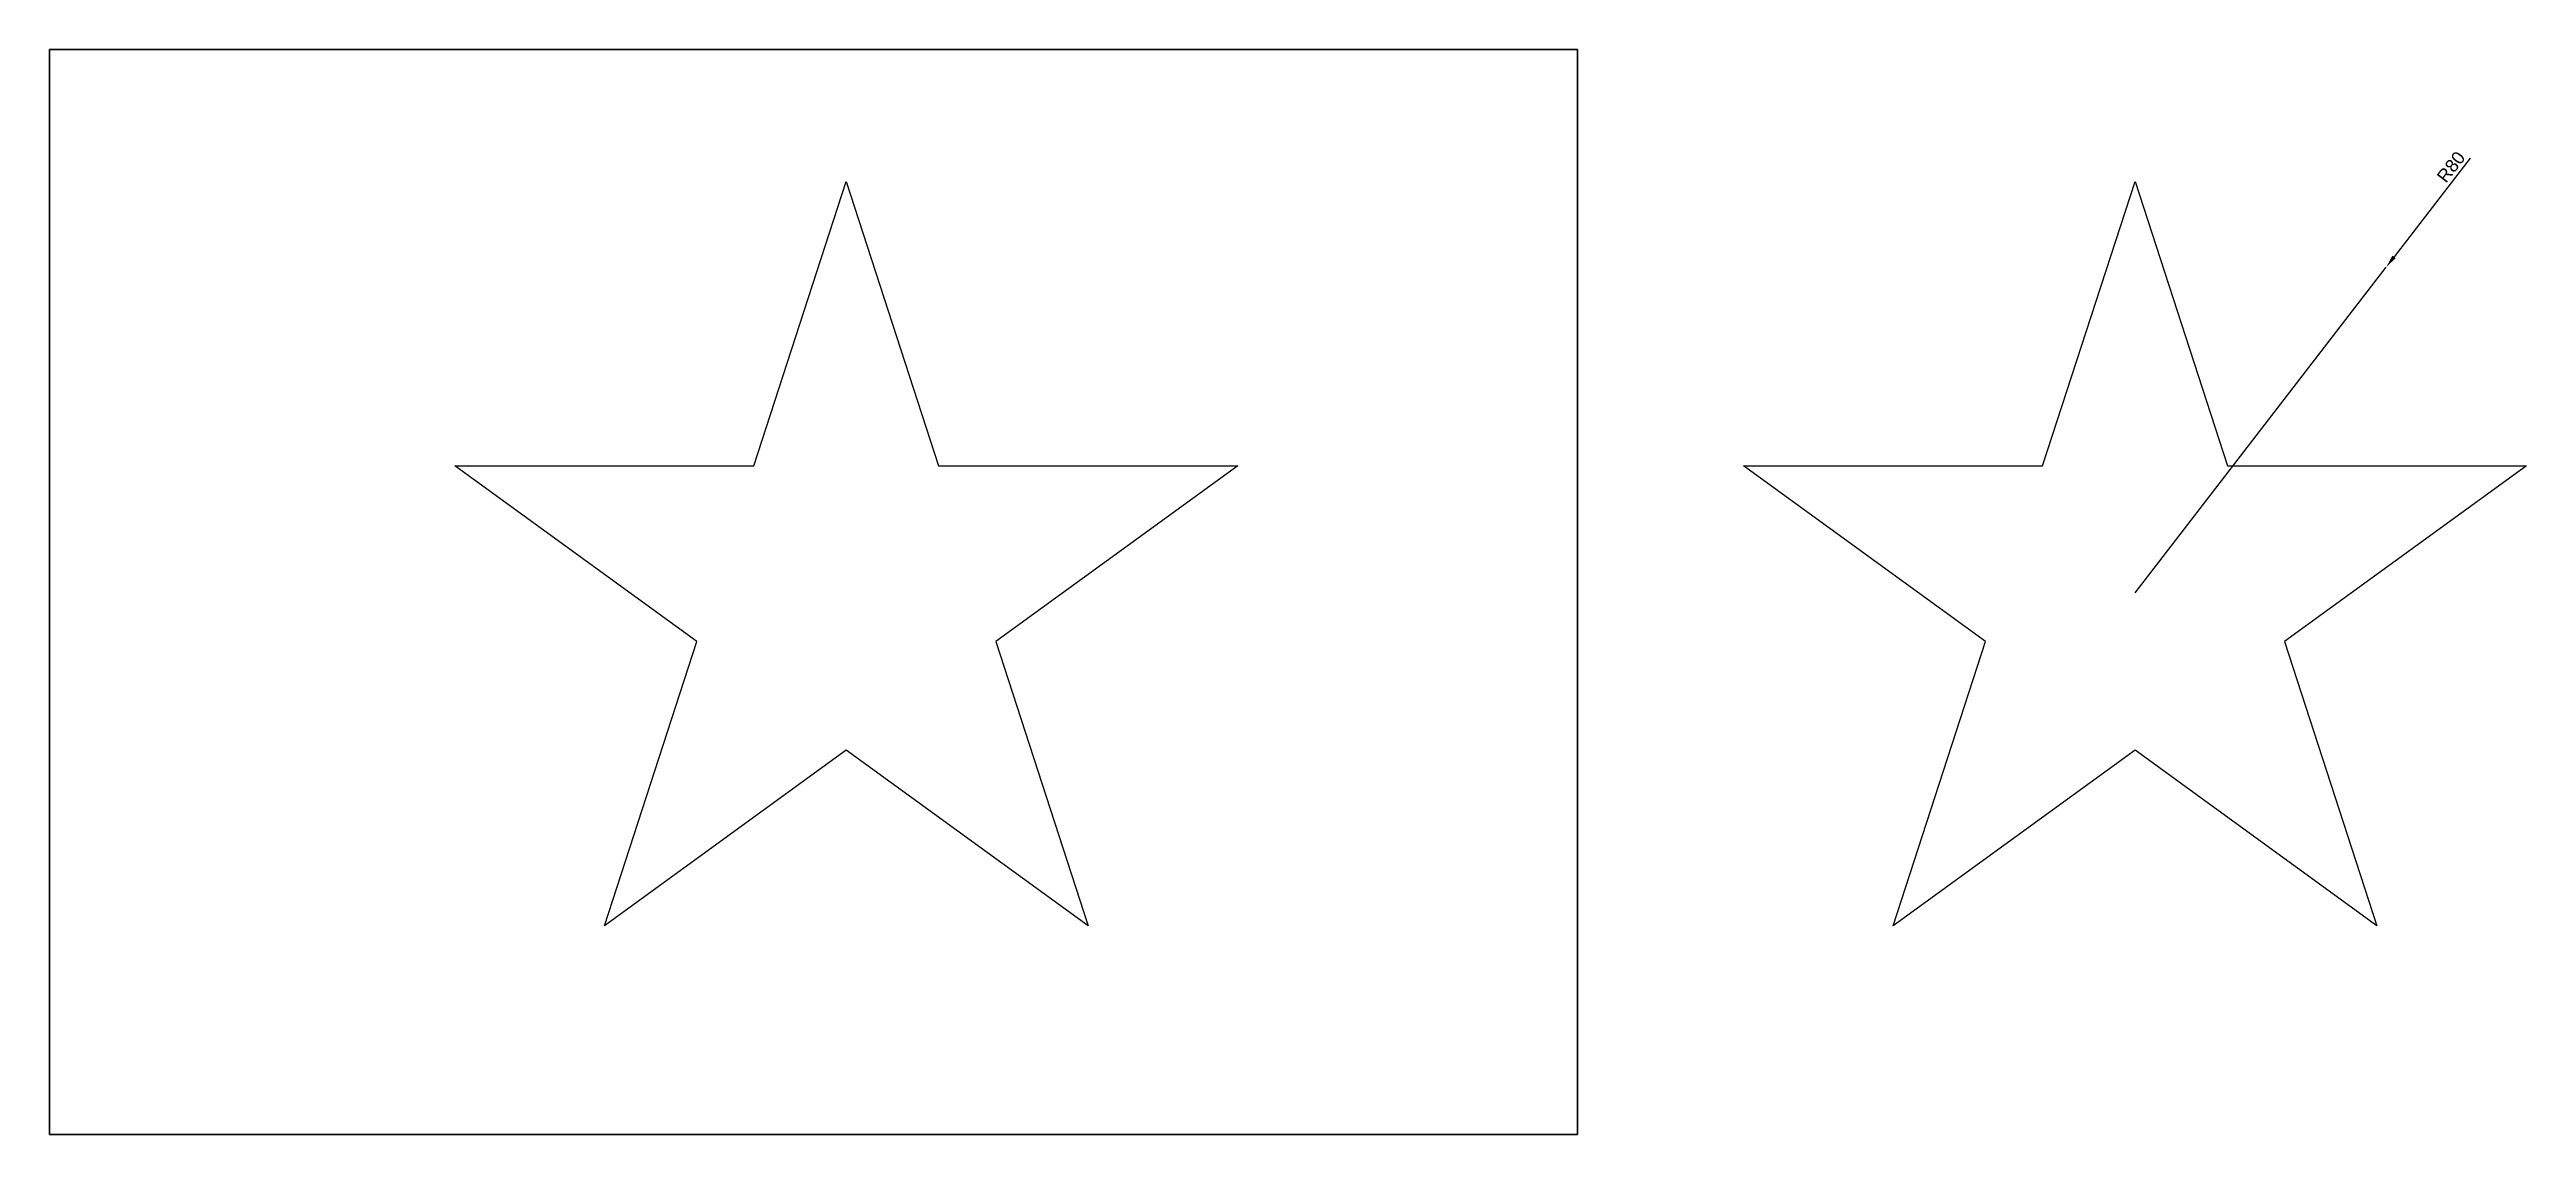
# Model space of a CAD drawing. Header units: millimetres. Extents: x 0 to 481, y -1 to 210.
import ezdxf

# ---------------------------------------------------------------- set-up
doc = ezdxf.new("R2010")
doc.units = ezdxf.units.MM
doc.layers.add('Layer1', color=30, linetype='Continuous', lineweight=30)
doc.styles.get("Standard").update_dxf_attribs({"font": 'arial.ttf'})
doc.dimstyles.new('ISO-25', dxfattribs={"dimtxt": 2.5, "dimasz": 2.5, "dimexe": 1.25, "dimexo": 0.625, "dimtad": 1, "dimtxsty": 'Standard', "dimcen": 2.5, "dimadec": 0, "dimazin": 0, "dimtfac": 1, "dimtmove": 0, "dimatfit": 3, "dimfxl": 1, "dimarcsym": 0})

# ---------------------------------------------------------------- blocks, each defined once
blk = doc.blocks.new('*D1')
at = {"color": 0, "lineweight": -2, "transparency": 16777216}
for p, q in [((470.54, 188.87), (455.76, 169.69)), ((405.41, 104.35), (454.24, 167.71))]:
    blk.add_line(p, q, dxfattribs=at)
at = {"color": 0, "transparency": 16777216}
blk.add_solid([(455.43, 169.95), (456.09, 169.44), (454.24, 167.71)], dxfattribs=at)
at = {"layer": 'Defpoints', "color": 0, "transparency": 16777216}
for p in [(454.24, 167.71), (405.41, 104.35)]:
    blk.add_point(p, dxfattribs=at)
at = {"color": 0, "transparency": 16777216, "insert": (466.83, 187.17), "char_height": 2.5, "attachment_point": 5, "rotation": 52.3807}
blk.add_mtext('R80', dxfattribs=at)

msp = doc.modelspace()

# ---------------------------------------------------------------- linework, layer by layer
for p, q in [((0, 0), (0, 210)), ((296.998, 209.046), (296.998, -0.954)), ((136.915, 129.068), (154.876, 184.347)), ((154.876, 184.347), (172.837, 129.068)), ((387.444, 129.068), (405.405, 184.347)), ((405.405, 184.347), (423.367, 129.068)), ((78.792, 129.068), (136.915, 129.068)), ((125.815, 94.904), (78.792, 129.068)), ((172.837, 129.068), (230.961, 129.068)), ((230.961, 129.068), (183.938, 94.904)), ((329.321, 129.068), (387.444, 129.068)), ((376.344, 94.904), (329.321, 129.068)), ((423.367, 129.068), (481.49, 129.068)), ((481.49, 129.068), (434.467, 94.904)), ((107.853, 39.626), (125.815, 94.904)), ((183.938, 94.904), (201.899, 39.626)), ((358.383, 39.626), (376.344, 94.904)), ((434.467, 94.904), (452.428, 39.626)), ((154.876, 73.79), (107.853, 39.626)), ((201.899, 39.626), (154.876, 73.79)), ((405.405, 73.79), (358.383, 39.626)), ((452.428, 39.626), (405.405, 73.79))]:
    msp.add_line(p, q)
at = {"layer": 'Layer1'}
msp.add_lwpolyline([(0, 210), (296.998, 210), (296.998, -0.954), (0, -0.954)], close=True, dxfattribs=at)

# ---------------------------------------------------------------- dimensions: what is measured, and where the dimension line sits
dim = msp.add_radius_dim(center=(405.405, 104.347), mpoint=(454.238, 167.714), dimstyle='ISO-25')
dim.commit()
dim.dimension.update_dxf_attribs({"geometry": '*D1', "text_midpoint": (468.338, 186.009), "dimtype": 164})

doc.saveas('drawing.dxf')
